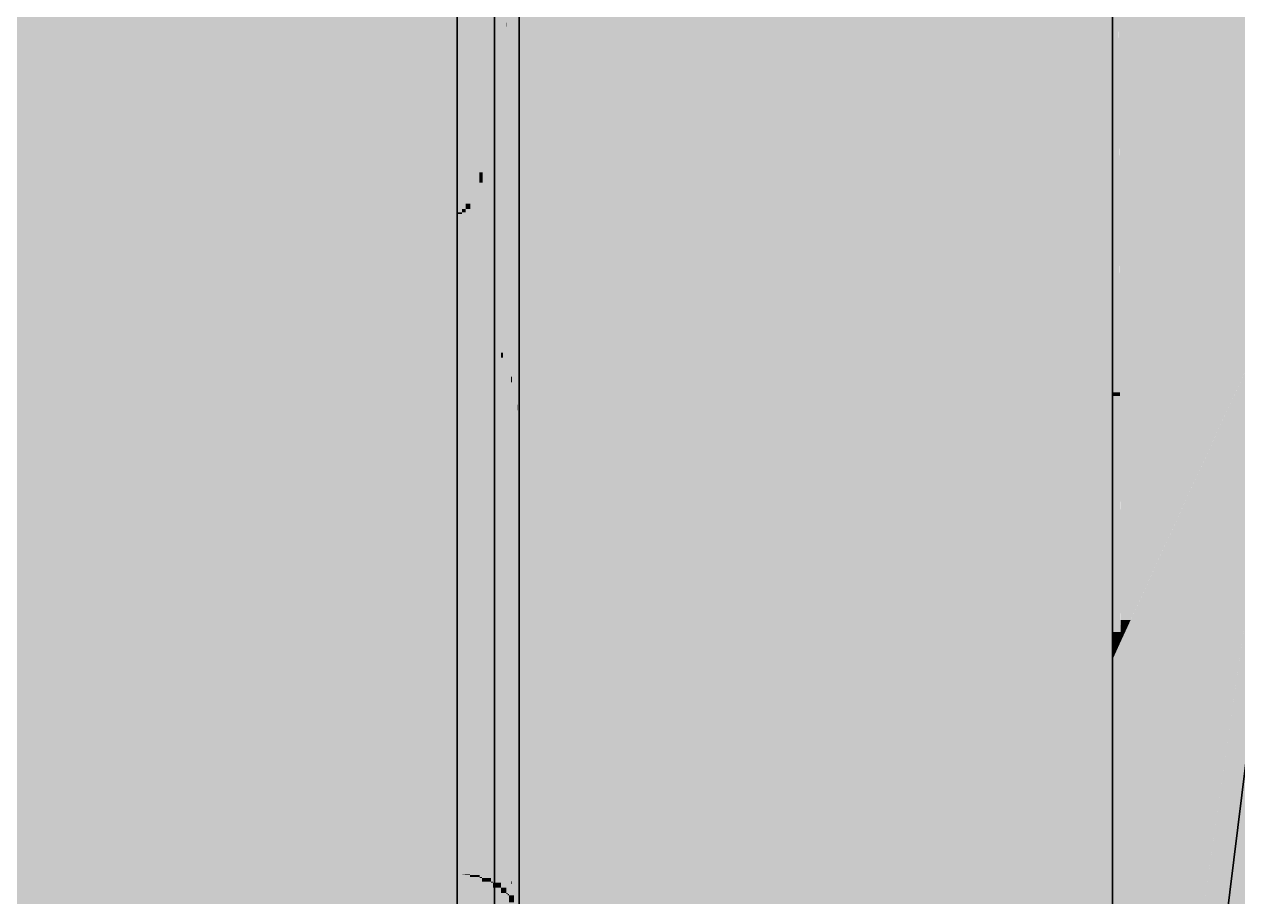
# Model space of a CAD drawing. Extents: x 0 to 756, y -25 to 420.
# Drawn here: x 352.039 to 354.002, y 299.581 to 300.992 of the extents above; entities that cross this region are included whole.
import ezdxf

# ---------------------------------------------------------------- set-up
doc = ezdxf.new("R2010")
doc.units = 0
doc.layers.get('0').update_dxf_attribs({"lineweight": 25})
doc.layers.add('0-Shading', color=7, linetype='Continuous', lineweight=25)
for name, color, linetype, lineweight, true_color in [('L_Fortluft', 7, 'Continuous', 35, 0x993300), ('L_Fortluft-Shading', 7, 'Continuous', 35, 0x993300), ('L_Schalldaempfer', 7, 'Continuous', 35, 0xababab)]:
    doc.layers.add(name, color=color, linetype=linetype, lineweight=lineweight, true_color=true_color)

# ---------------------------------------------------------------- blocks, each defined once
blk = doc.blocks.new('Shading-A0T78ONBOY', base_point=(329.6628, 313.8124))
at = {"layer": '0-Shading', "color": 7, "true_color": 0xffffff}
for points in [[(336.7736, 300.6853), (352.7394, 300.6853), (341.2107, 305.3599)], [(352.7394, 300.6853), (341.2107, 305.3599), (352.7394, 305.3599)], [(352.3474, 300.9891), (352.7994, 300.9891), (352.7994, 305.3638)], [(346.5389, 300.9891), (352.3474, 300.9891), (340.4339, 304.4659)], [(352.3474, 300.9891), (340.4339, 304.4659), (352.7066, 304.4659)], [(348.5567, 299.5903), (352.7994, 304.06), (341.0233, 304.06)], [(348.6078, 299.5685), (352.7394, 303.9211), (341.224, 303.9211)], [(348.6078, 299.5685), (352.7394, 299.5685), (352.7394, 303.9211)], [(349.3642, 300.441), (352.7994, 300.441), (351.0777, 302.2462)], [(352.7994, 300.441), (351.0777, 302.2462), (352.7994, 302.2462)], [(352.7994, 299.1698), (352.8118, 299.1698), (352.7994, 301.2929)], [(352.8118, 299.1698), (352.7994, 301.2929), (352.8394, 301.2929)], [(352.8122, 300.3056), (352.8394, 300.3056), (352.7994, 301.2929)], [(352.8394, 300.3056), (352.7994, 301.2929), (352.8394, 301.2929)], [(352.7994, 300.3056), (352.8122, 300.3056), (352.7994, 301.2929)], [(352.8118, 299.1698), (352.8394, 299.1698), (352.8394, 301.2929)], [(349.0007, 299.5871), (352.2025, 299.5871), (346.5389, 300.9891)], [(352.2025, 299.5871), (346.5389, 300.9891), (352.3474, 300.9891)], [(352.2025, 299.5871), (352.7994, 299.5871), (352.3474, 300.9891)], [(352.7994, 299.5871), (352.3474, 300.9891), (352.7994, 300.9891)], [(335.7603, 299.6178), (352.7394, 299.6178), (336.7736, 300.6853)], [(352.7394, 299.6178), (336.7736, 300.6853), (352.7394, 300.6853)], [(348.583, 299.618), (352.7994, 299.618), (349.3642, 300.441)], [(352.7994, 299.618), (349.3642, 300.441), (352.7994, 300.441)], [(352.7994, 299.7692), (352.8192, 299.7692), (352.7994, 300.3056)], [(352.8192, 299.7692), (352.7994, 300.3056), (352.8122, 300.3056)], [(352.8192, 299.7692), (352.8394, 299.7692), (352.8122, 300.3056)], [(352.8394, 299.7692), (352.8122, 300.3056), (352.8394, 300.3056)], [(352.7994, 299.5785), (352.8217, 299.5785), (352.7994, 299.7692)], [(352.8217, 299.5785), (352.7994, 299.7692), (352.8192, 299.7692)], [(352.8217, 299.5785), (352.8394, 299.5785), (352.8192, 299.7692)], [(352.8394, 299.5785), (352.8192, 299.7692), (352.8394, 299.7692)], [(335.3356, 299.1703), (352.7394, 299.1703), (335.7603, 299.6178)], [(352.7394, 299.1703), (335.7603, 299.6178), (352.7394, 299.6178)], [(352.6399, 299.5903), (348.5567, 299.5903), (352.7994, 299.618)], [(348.5567, 299.5903), (352.7994, 299.618), (348.583, 299.618)], [(349.9208, 299.1186), (352.7994, 299.1186), (352.7994, 299.618)], [(349.9208, 299.1186), (352.6399, 299.5903), (348.5567, 299.5903)], [(349.7902, 299.1375), (352.1561, 299.1375), (349.0007, 299.5871)], [(352.1561, 299.1375), (349.0007, 299.5871), (352.2025, 299.5871)], [(352.1561, 299.1375), (352.7994, 299.1375), (352.2025, 299.5871)], [(352.7994, 299.1375), (352.2025, 299.5871), (352.7994, 299.5871)]]:
    blk.add_solid(points, dxfattribs=at)
at = {"layer": '0-Shading', "color": 7, "true_color": 0xfefefe}
for points in [[(352.747, 300.6881), (352.7394, 300.6881), (352.7443, 305.3599)], [(352.7394, 300.6881), (352.7443, 305.3599), (352.7394, 305.3599)], [(352.747, 300.6853), (352.7394, 300.6853), (352.747, 300.6881)], [(352.7394, 300.6853), (352.747, 300.6881), (352.7394, 300.6881)], [(352.7477, 299.6178), (352.7394, 299.6178), (352.747, 300.6853)], [(352.7394, 299.6178), (352.747, 300.6853), (352.7394, 300.6853)], [(352.7477, 299.6175), (352.7477, 299.6178), (352.7394, 299.6178)], [(352.7477, 299.6175), (352.7394, 299.6175), (352.7394, 299.6178)], [(352.748, 299.1703), (352.7394, 299.1703), (352.7477, 299.6175)], [(352.7394, 299.1703), (352.7477, 299.6175), (352.7394, 299.6175)]]:
    blk.add_solid(points, dxfattribs=at)
at = {"layer": '0-Shading', "color": 7, "true_color": 0xfdfdfd}
for points in [[(352.747, 300.6938), (352.7572, 305.3599), (352.7443, 305.3599)], [(352.7527, 300.6938), (352.747, 300.6938), (352.7572, 305.3599)], [(352.7603, 300.7024), (352.7527, 300.7024), (352.7621, 305.3601)], [(352.7527, 300.7024), (352.7621, 305.3601), (352.7572, 305.3601)], [(352.7653, 298.127), (352.7409, 298.127), (352.7653, 303.9349)], [(352.7409, 298.127), (352.7653, 303.9349), (352.75, 303.9349)], [(352.7409, 298.127), (352.7394, 298.127), (352.75, 303.9211)], [(352.7394, 298.127), (352.75, 303.9211), (352.7394, 303.9211)], [(352.7527, 300.6881), (352.747, 300.6881), (352.7527, 300.6938)], [(352.747, 300.6881), (352.7527, 300.6938), (352.747, 300.6938)], [(352.7477, 299.6175), (352.7527, 300.6881), (352.747, 300.6881)], [(352.7517, 299.6175), (352.7477, 299.6175), (352.7527, 300.6881)], [(352.7599, 299.6171), (352.7517, 299.6171), (352.7603, 300.6938)], [(352.7517, 299.6171), (352.7603, 300.6938), (352.7527, 300.6938)], [(352.7603, 300.6938), (352.7527, 300.6938), (352.7603, 300.7024)], [(352.7527, 300.6938), (352.7603, 300.7024), (352.7527, 300.7024)], [(352.7517, 299.6171), (352.7517, 299.6175), (352.7477, 299.6175)], [(352.7517, 299.6171), (352.7477, 299.6171), (352.7477, 299.6175)], [(352.748, 299.17), (352.7517, 299.6171), (352.7477, 299.6171)], [(352.7513, 299.17), (352.748, 299.17), (352.7517, 299.6171)], [(352.7597, 299.1696), (352.7513, 299.1696), (352.7599, 299.6162)], [(352.7513, 299.1696), (352.7599, 299.6162), (352.7517, 299.6162)], [(352.7599, 299.6162), (352.7599, 299.6171), (352.7517, 299.6171)], [(352.7599, 299.6162), (352.7517, 299.6162), (352.7517, 299.6171)]]:
    blk.add_solid(points, dxfattribs=at)
at = {"layer": '0-Shading', "color": 7, "true_color": 0xf9f9f9}
for points in [[(352.7749, 300.736), (352.7603, 300.736), (352.7715, 305.3601)], [(352.7603, 300.736), (352.7715, 305.3601), (352.7621, 305.3601)], [(352.775, 300.7024), (352.7603, 300.7024), (352.7749, 300.736)], [(352.7603, 300.7024), (352.7749, 300.736), (352.7603, 300.736)], [(352.7758, 299.6162), (352.7599, 299.6162), (352.775, 300.7024)], [(352.7599, 299.6162), (352.775, 300.7024), (352.7603, 300.7024)], [(352.7761, 299.1686), (352.7597, 299.1686), (352.7758, 299.6125)], [(352.7597, 299.1686), (352.7758, 299.6125), (352.7599, 299.6125)], [(352.7758, 299.6125), (352.7758, 299.6162), (352.7599, 299.6162)], [(352.7758, 299.6125), (352.7599, 299.6125), (352.7599, 299.6162)]]:
    blk.add_solid(points, dxfattribs=at)
at = {"layer": '0-Shading', "color": 7, "true_color": 0xf5f5f5}
for points in [[(352.7749, 300.7529), (352.7835, 305.3604), (352.7715, 305.3604)], [(352.7803, 300.7529), (352.7749, 300.7529), (352.7835, 305.3604)], [(352.7894, 298.1266), (352.7667, 298.1266), (352.7894, 303.9731)], [(352.7667, 298.1266), (352.7894, 303.9731), (352.7752, 303.9731)], [(352.7667, 298.1267), (352.7653, 298.1267), (352.7752, 303.9548)], [(352.7653, 298.1267), (352.7752, 303.9548), (352.7653, 303.9548)], [(352.7803, 300.736), (352.7749, 300.736), (352.7803, 300.7529)], [(352.7749, 300.736), (352.7803, 300.7529), (352.7749, 300.7529)], [(352.7758, 299.6125), (352.7803, 300.736), (352.7749, 300.736)], [(352.7795, 299.6125), (352.7758, 299.6125), (352.7803, 300.736)], [(352.7795, 299.6113), (352.7795, 299.6125), (352.7758, 299.6125)], [(352.7795, 299.6113), (352.7758, 299.6113), (352.7758, 299.6125)], [(352.7761, 299.1646), (352.7795, 299.6113), (352.7758, 299.6113)], [(352.7791, 299.1646), (352.7761, 299.1646), (352.7795, 299.6113)]]:
    blk.add_solid(points, dxfattribs=at)
at = {"layer": '0-Shading', "color": 7, "true_color": 0xefefef}
for points in [[(352.7937, 300.8074), (352.7803, 300.8074), (352.7922, 305.3609)], [(352.7803, 300.8074), (352.7922, 305.3609), (352.7835, 305.3609)], [(352.7937, 300.7529), (352.7803, 300.7529), (352.7937, 300.8074)], [(352.7803, 300.7529), (352.7937, 300.8074), (352.7803, 300.8074)], [(352.7941, 299.6113), (352.7795, 299.6113), (352.7937, 300.7529)], [(352.7795, 299.6113), (352.7937, 300.7529), (352.7803, 300.7529)], [(352.7942, 299.1635), (352.7791, 299.1635), (352.7941, 299.6053)], [(352.7791, 299.1635), (352.7941, 299.6053), (352.7795, 299.6053)], [(352.7941, 299.6053), (352.7941, 299.6113), (352.7795, 299.6113)], [(352.7941, 299.6053), (352.7795, 299.6053), (352.7795, 299.6113)]]:
    blk.add_solid(points, dxfattribs=at)
at = {"layer": '0-Shading', "color": 254, "true_color": 0xe4e4e4}
for points in [[(352.7937, 300.8347), (352.8025, 305.3614), (352.7922, 305.3614)], [(352.7984, 300.8347), (352.7937, 300.8347), (352.8025, 305.3614)], [(352.7906, 298.1257), (352.7894, 298.1257), (352.7959, 302.3175)], [(352.7894, 298.1257), (352.7959, 302.3175), (352.7894, 302.3175)], [(352.8101, 298.1256), (352.7906, 298.1256), (352.8101, 302.2815)], [(352.7906, 298.1256), (352.8101, 302.2815), (352.7958, 302.2815)], [(352.7984, 300.8074), (352.7937, 300.8074), (352.7984, 300.8347)], [(352.7937, 300.8074), (352.7984, 300.8347), (352.7937, 300.8347)], [(352.7941, 299.6053), (352.7984, 300.8074), (352.7937, 300.8074)], [(352.7973, 299.6053), (352.7941, 299.6053), (352.7984, 300.8074)], [(352.7973, 299.6034), (352.7973, 299.6053), (352.7941, 299.6053)], [(352.7973, 299.6034), (352.7941, 299.6034), (352.7941, 299.6053)], [(352.7943, 299.1569), (352.7973, 299.6034), (352.7941, 299.6034)], [(352.7969, 299.1569), (352.7943, 299.1569), (352.7973, 299.6034)]]:
    blk.add_solid(points, dxfattribs=at)
at = {"layer": '0-Shading', "color": 254, "true_color": 0xe2e2e2}
for points in [[(352.8101, 300.9078), (352.7985, 300.9078), (352.8101, 305.3622)], [(352.7985, 300.9078), (352.8101, 305.3622), (352.8025, 305.3622)], [(352.8101, 300.8347), (352.7984, 300.8347), (352.8101, 300.9078)], [(352.7984, 300.8347), (352.8101, 300.9078), (352.7985, 300.9078)], [(352.8101, 299.6034), (352.7973, 299.6034), (352.8101, 300.8347)], [(352.7973, 299.6034), (352.8101, 300.8347), (352.7984, 300.8347)], [(352.8101, 299.1552), (352.7969, 299.1552), (352.8101, 299.5954)], [(352.7969, 299.1552), (352.8101, 299.5954), (352.7973, 299.5954)], [(352.8101, 299.5954), (352.8101, 299.6034), (352.7973, 299.6034)], [(352.8101, 299.5954), (352.7973, 299.5954), (352.7973, 299.6034)]]:
    blk.add_solid(points, dxfattribs=at)
at = {"layer": '0-Shading', "color": 254, "true_color": 0xcdcdcd}
for points in [[(352.8133, 300.461), (352.8101, 300.461), (352.815, 302.2604)], [(352.8101, 300.461), (352.815, 302.2604), (352.8101, 302.2604)], [(352.826, 300.4532), (352.8133, 300.4532), (352.826, 302.2132)], [(352.8133, 300.4532), (352.826, 302.2132), (352.815, 302.2132)], [(352.8207, 299.5855), (352.8234, 300.9958), (352.8196, 300.9958)], [(352.8231, 299.5855), (352.8207, 299.5855), (352.8234, 300.9958)], [(352.8133, 300.4532), (352.8101, 300.4532), (352.8101, 300.461)], [(352.8133, 300.4532), (352.8133, 300.461), (352.8101, 300.461)], [(352.8111, 298.1242), (352.8101, 298.1242), (352.8133, 300.4532)], [(352.8101, 298.1242), (352.8133, 300.4532), (352.8101, 300.4532)], [(352.826, 300.4222), (352.8133, 300.4222), (352.8133, 300.4532)], [(352.826, 300.4222), (352.826, 300.4532), (352.8133, 300.4532)], [(352.826, 298.1241), (352.8111, 298.1241), (352.826, 300.4222)], [(352.8111, 298.1241), (352.826, 300.4222), (352.8133, 300.4222)], [(352.8231, 299.5831), (352.8231, 299.5855), (352.8207, 299.5855)], [(352.8231, 299.5831), (352.8207, 299.5831), (352.8207, 299.5855)], [(352.821, 299.1354), (352.8231, 299.5831), (352.8207, 299.5831)], [(352.823, 299.1354), (352.821, 299.1354), (352.8231, 299.5831)]]:
    blk.add_solid(points, dxfattribs=at)
at = {"layer": '0-Shading', "color": 253, "true_color": 0xb0b0b0}
for points in [[(352.828, 300.4222), (352.826, 300.4222), (352.829, 302.189)], [(352.826, 300.4222), (352.829, 302.189), (352.826, 302.189)], [(352.836, 300.4133), (352.828, 300.4133), (352.836, 302.1337)], [(352.828, 300.4133), (352.836, 302.1337), (352.829, 302.1337)], [(352.8309, 299.5718), (352.8328, 301.1326), (352.8304, 301.1326)], [(352.8324, 299.5718), (352.8309, 299.5718), (352.8328, 301.1326)], [(352.828, 300.4133), (352.826, 300.4133), (352.826, 300.4222)], [(352.828, 300.4133), (352.828, 300.4222), (352.826, 300.4222)], [(352.8275, 299.6058), (352.826, 299.6058), (352.828, 300.4133)], [(352.826, 299.6058), (352.828, 300.4133), (352.826, 300.4133)], [(352.836, 300.3771), (352.828, 300.3771), (352.828, 300.4133)], [(352.836, 300.3771), (352.836, 300.4133), (352.828, 300.4133)], [(352.836, 299.6014), (352.8275, 299.6014), (352.836, 300.3771)], [(352.8275, 299.6014), (352.836, 300.3771), (352.828, 300.3771)], [(352.8275, 299.6014), (352.826, 299.6014), (352.826, 299.6058)], [(352.8275, 299.6014), (352.8275, 299.6058), (352.826, 299.6058)], [(352.8266, 298.1221), (352.826, 298.1221), (352.8275, 299.6014)], [(352.826, 298.1221), (352.8275, 299.6014), (352.826, 299.6014)], [(352.836, 299.5764), (352.8275, 299.5764), (352.8275, 299.6014)], [(352.836, 299.5764), (352.836, 299.6014), (352.8275, 299.6014)]]:
    blk.add_solid(points, dxfattribs=at)
at = {"layer": '0-Shading', "color": 252, "true_color": 0x909090}
for points in [[(352.8366, 300.3771), (352.836, 300.3771), (352.837, 302.1081)], [(352.836, 300.3771), (352.837, 302.1081), (352.836, 302.1081)], [(352.8394, 300.3677), (352.8366, 300.3677), (352.8394, 302.0484)], [(352.8366, 300.3677), (352.8394, 302.0484), (352.837, 302.0484)], [(352.8372, 299.5568), (352.8379, 301.2845), (352.8371, 301.2845)], [(352.8378, 299.5568), (352.8372, 299.5568), (352.8379, 301.2845)], [(352.8366, 300.3677), (352.836, 300.3677), (352.836, 300.3771)], [(352.8366, 300.3677), (352.8366, 300.3771), (352.836, 300.3771)], [(352.8365, 299.5764), (352.836, 299.5764), (352.8366, 300.3677)], [(352.836, 299.5764), (352.8366, 300.3677), (352.836, 300.3677)], [(352.8394, 300.3287), (352.8366, 300.3287), (352.8366, 300.3677)], [(352.8394, 300.3287), (352.8394, 300.3677), (352.8366, 300.3677)], [(352.8394, 299.5717), (352.8365, 299.5717), (352.8394, 300.3287)], [(352.8365, 299.5717), (352.8394, 300.3287), (352.8366, 300.3287)]]:
    blk.add_solid(points, dxfattribs=at)
at = {"layer": '0-Shading', "color": 252, "true_color": 0x8b8b8b}
for points in [[(352.8394, 299.5539), (352.8378, 299.5539), (352.8394, 301.3343)], [(352.8378, 299.5539), (352.8394, 301.3343), (352.838, 301.3343)]]:
    blk.add_solid(points, dxfattribs=at)
at = {"layer": '0-Shading', "color": 253, "true_color": 0xa4a4a4}
for points in [[(352.8372, 299.5691), (352.8324, 299.5691), (352.8371, 301.1773)], [(352.8324, 299.5691), (352.8371, 301.1773), (352.8328, 301.1773)]]:
    blk.add_solid(points, dxfattribs=at)
at = {"layer": '0-Shading', "color": 9, "true_color": 0xbbbbbb}
for points in [[(352.8309, 299.5831), (352.8231, 299.5831), (352.8304, 301.0329)], [(352.8231, 299.5831), (352.8304, 301.0329), (352.8234, 301.0329)], [(352.8309, 299.5718), (352.8309, 299.5831), (352.8231, 299.5831)], [(352.8309, 299.5718), (352.8231, 299.5718), (352.8231, 299.5831)]]:
    blk.add_solid(points, dxfattribs=at)
at = {"layer": '0-Shading', "color": 254, "true_color": 0xd0d0d0}
for points in [[(352.8101, 300.9078), (352.8196, 300.9958), (352.8101, 300.9958)], [(352.8189, 300.9078), (352.8101, 300.9078), (352.8189, 300.9891)], [(352.8196, 300.9891), (352.8189, 300.9891), (352.8196, 300.9958)], [(352.8207, 299.5871), (352.8189, 299.5871), (352.8196, 300.9891)], [(352.8189, 299.5871), (352.8196, 300.9891), (352.8189, 300.9891)], [(352.8189, 299.5954), (352.8101, 299.5954), (352.8189, 300.9078)], [(352.8101, 299.5954), (352.8189, 300.9078), (352.8101, 300.9078)], [(352.8189, 299.5871), (352.8189, 299.5954), (352.8101, 299.5954)], [(352.8189, 299.5871), (352.8101, 299.5871), (352.8101, 299.5954)], [(352.8189, 299.1463), (352.8101, 299.1463), (352.8189, 299.5871)], [(352.8101, 299.1463), (352.8189, 299.5871), (352.8101, 299.5871)], [(352.8207, 299.5855), (352.8207, 299.5871), (352.8189, 299.5871)], [(352.8207, 299.5855), (352.8189, 299.5855), (352.8189, 299.5871)], [(352.821, 299.1375), (352.8189, 299.1375), (352.8207, 299.5855)], [(352.8189, 299.1375), (352.8207, 299.5855), (352.8189, 299.5855)]]:
    blk.add_solid(points, dxfattribs=at)
blk = doc.blocks.new('Shading-A0T78OP9OY', base_point=(354.1994, 303.7272))
at = {"layer": 'L_Fortluft-Shading', "color": 24, "true_color": 0x993300}
for points in [[(352.7994, 300.3911), (353.7994, 300.3911), (352.7994, 301.6652)], [(353.7994, 300.3911), (352.7994, 301.6652), (353.7994, 301.6652)], [(352.7994, 299.994), (353.7994, 299.994), (352.7994, 300.3911)], [(353.7994, 299.994), (352.7994, 300.3911), (353.7994, 300.3911)], [(352.7994, 299.9778), (353.7994, 299.9778), (352.7994, 299.994)], [(353.7994, 299.9778), (352.7994, 299.994), (353.7994, 299.994)], [(352.7994, 299.9648), (353.7994, 299.9648), (352.7994, 299.9778)], [(353.7994, 299.9648), (352.7994, 299.9778), (353.7994, 299.9778)], [(352.7994, 298.5585), (353.7994, 298.5585), (352.7994, 299.9648)], [(353.7994, 298.5585), (352.7994, 299.9648), (353.7994, 299.9648)]]:
    blk.add_solid(points, dxfattribs=at)
at = {"layer": 'L_Fortluft-Shading', "color": 26, "true_color": 0x852c00}
for points in [[(353.8112, 300.3968), (353.7994, 300.3968), (353.8076, 301.6652)], [(353.7994, 300.3968), (353.8076, 301.6652), (353.7994, 301.6652)], [(353.8106, 300.62), (354.0199, 301.6713), (353.8076, 301.6713)], [(354.101, 300.62), (353.8106, 300.62), (354.0199, 301.6713)], [(353.8618, 298.5585), (353.7994, 298.5585), (354.1994, 301.2929)], [(354.0051, 299.9648), (353.7994, 299.9648), (354.101, 300.62)], [(353.8112, 300.3968), (354.101, 300.62), (353.8106, 300.62)], [(354.0514, 300.5124), (353.9612, 300.5124), (354.101, 300.62)], [(353.8112, 300.3968), (354.0514, 300.5124), (353.9612, 300.5124)], [(353.9982, 300.3968), (353.8112, 300.3968), (354.0514, 300.5124)], [(353.7994, 300.3911), (353.8112, 300.3968), (353.7994, 300.3968)], [(353.8112, 300.3911), (353.7994, 300.3911), (353.8112, 300.3968)], [(353.8123, 300.0092), (353.7994, 300.0092), (353.8112, 300.3911)], [(353.7994, 300.0092), (353.8112, 300.3911), (353.7994, 300.3911)], [(353.8123, 300.0284), (353.9982, 300.3968), (353.8112, 300.3968)], [(353.8286, 300.0284), (353.8123, 300.0284), (353.9982, 300.3968)], [(353.8123, 300.0092), (353.8286, 300.0284), (353.8123, 300.0284)], [(353.8198, 300.0092), (353.8123, 300.0092), (353.8286, 300.0284)], [(353.7994, 299.994), (353.8123, 300.0092), (353.7994, 300.0092)], [(353.8123, 299.994), (353.7994, 299.994), (353.8123, 300.0092)], [(353.8123, 299.993), (353.8198, 300.0092), (353.8123, 300.0092)], [(353.8123, 299.993), (353.7994, 299.993), (353.8123, 299.994)], [(353.7994, 299.993), (353.8123, 299.994), (353.7994, 299.994)], [(353.7994, 299.9778), (353.8123, 299.993), (353.7994, 299.993)], [(353.8054, 299.9778), (353.7994, 299.9778), (353.8123, 299.993)], [(353.7994, 299.9648), (353.8054, 299.9778), (353.7994, 299.9778)], [(353.7994, 298.5585), (354.0051, 299.9648), (353.7994, 299.9648)]]:
    blk.add_solid(points, dxfattribs=at)
at = {"layer": 'L_Fortluft-Shading', "color": 24, "true_color": 0x8a2e00}
for points in [[(353.9988, 299.1724), (353.9376, 299.1724), (354.1994, 301.2929)], [(353.9988, 299.1724), (354.1994, 300.298), (354.1053, 300.298)]]:
    blk.add_solid(points, dxfattribs=at)
at = {"layer": 'L_Fortluft-Shading', "color": 38, "true_color": 0x622000}
for points in [[(354.0067, 299.1724), (353.9988, 299.1724), (354.1994, 300.298)], [(353.9091, 298.6022), (354.1755, 299.9359), (354.1374, 299.9359)]]:
    blk.add_solid(points, dxfattribs=at)
blk = doc.blocks.new('3D-Objekt-A0T78OT1OY', base_point=(324.4794, 296.533))
at = {"color": 0, "lineweight": -2}
for p, q in [((352.7994, 297.0729), (352.7994, 313.7929)), ((352.7994, 297.1729), (352.7994, 313.7929)), ((352.7394, 313.7329), (352.7394, 297.0329)), ((352.7394, 297.1329), (352.7394, 313.7329)), ((352.8394, 297.1329), (352.8394, 313.7329)), ((352.8394, 313.7329), (352.8394, 297.1329)), ((352.7994, 301.2929), (352.7994, 298.2129)), ((352.7994, 298.2129), (352.7994, 301.2929)), ((352.8394, 298.2129), (352.8394, 301.2929)), ((352.8394, 301.2929), (352.8394, 298.2129))]:
    blk.add_line(p, q, dxfattribs=at)
blk = doc.blocks.new('Rohrübergang  symmetrisch-A0T78OTFOY', base_point=(352.7994, 298.0529))
at = {"color": 0, "linetype": 'ByBlock', "lineweight": -2, "ltscale": 0.35}
for p, q in [((352.7994, 298.0529), (352.7994, 304.5329)), ((353.7994, 298.0529), (353.7994, 304.5329)), ((354.1994, 301.2929), (353.7994, 298.0529))]:
    blk.add_line(p, q, dxfattribs=at)
blk = doc.blocks.new('Polygon-A0T78P1JOY', base_point=(324.5194, 297.0729))
at = {"color": 0, "linetype": 'ByBlock', "lineweight": -2, "ltscale": 0.35}
blk.add_line((352.7994, 313.7929), (352.7994, 297.0729), dxfattribs=at)

msp = doc.modelspace()

# ---------------------------------------------------------------- block references
msp.add_blockref('Shading-A0T78ONBOY', (329.6628, 313.8124))
at = {"linetype": 'Continuous', "ltscale": 1.25}
msp.add_blockref('3D-Objekt-A0T78OT1OY', (324.4794, 296.533), dxfattribs=at)
at = {"layer": 'L_Fortluft'}
msp.add_blockref('Shading-A0T78OP9OY', (354.1994, 303.7272), dxfattribs=at)
at = {"layer": 'L_Fortluft', "ltscale": 0.35}
msp.add_blockref('Rohrübergang  symmetrisch-A0T78OTFOY', (352.7994, 298.0529), dxfattribs=at)
at = {"layer": 'L_Schalldaempfer', "ltscale": 0.35}
msp.add_blockref('Polygon-A0T78P1JOY', (324.5194, 297.0729), dxfattribs=at)

doc.saveas('drawing.dxf')
